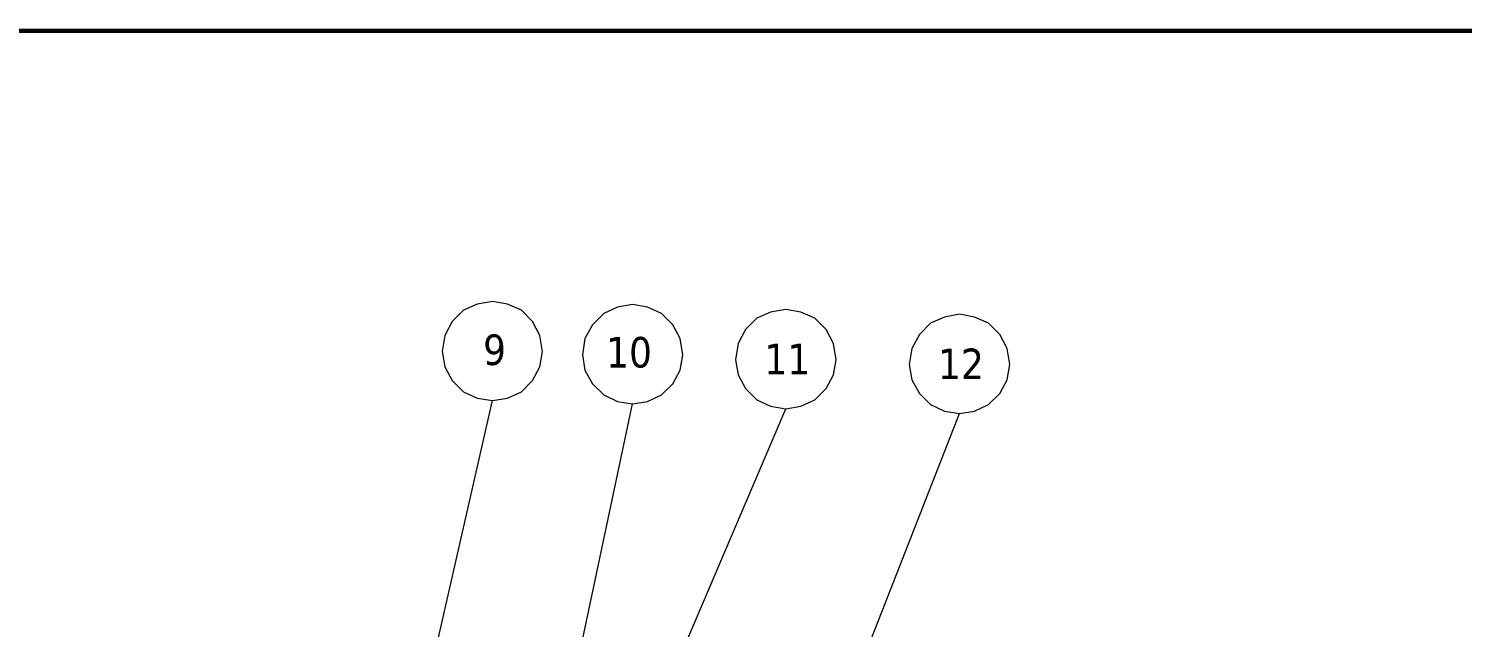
# Model space of a CAD drawing. Header units: millimetres. Extents: x 89051 to 218395, y -330386 to -125649.
# Drawn here: x 92157 to 93919, y -132357 to -131621 of the extents above; entities that cross this region are included whole.
import ezdxf

# ---------------------------------------------------------------- set-up
doc = ezdxf.new("R2010")
doc.units = ezdxf.units.MM
doc.header["$LTSCALE"] = 13
doc.layers.add('1', color=4, linetype='Continuous')
doc.layers.add('铁心', color=3, linetype='Continuous', lineweight=0)
doc.styles.add('Tahoma$001', font='tahoma.ttf', dxfattribs={"height": 2.159784})

msp = doc.modelspace()

# ---------------------------------------------------------------- linework, layer by layer
at = {"layer": '1', "color": 0, "lineweight": 40, "const_width": 5.53}
msp.add_lwpolyline([(89461.81, -135980.8), (95524.09, -135980.8), (95524.09, -131623.54), (89461.81, -131623.54), (89461.81, -135980.8)], dxfattribs=at)
at = {"layer": '铁心'}
for points in [[(92788.52, -132018.05), (92785.21, -131998.17), (92776.18, -131981.01), (92762.32, -131967.15), (92745.15, -131959.62), (92726.78, -131956.31), (92708.11, -131959.62), (92691.24, -131967.15), (92677.39, -131981.01), (92668.05, -131998.17), (92665.04, -132018.05), (92668.05, -132036.73), (92677.39, -132053.59), (92691.24, -132067.45), (92708.11, -132075.28), (92726.78, -132078.29), (92745.15, -132075.28), (92762.32, -132067.45), (92776.18, -132053.59), (92785.21, -132036.73)], [(92960.84, -132021.97), (92957.53, -132002.09), (92948.49, -131984.92), (92934.64, -131971.06), (92917.47, -131963.53), (92899.1, -131960.22), (92880.42, -131963.53), (92863.56, -131971.06), (92849.7, -131984.92), (92840.37, -132002.09), (92837.35, -132021.97), (92840.37, -132040.64), (92849.7, -132057.51), (92863.56, -132071.36), (92880.42, -132079.19), (92899.1, -132082.2), (92917.47, -132079.19), (92934.64, -132071.36), (92948.49, -132057.51), (92957.53, -132040.64)], [(93149.26, -132027.97), (93145.94, -132008.1), (93136.91, -131990.93), (93123.05, -131977.07), (93105.89, -131969.54), (93087.51, -131966.23), (93068.84, -131969.54), (93051.97, -131977.07), (93038.12, -131990.93), (93028.78, -132008.1), (93025.77, -132027.97), (93028.78, -132046.65), (93038.12, -132063.51), (93051.97, -132077.37), (93068.84, -132085.2), (93087.51, -132088.21), (93105.89, -132085.2), (93123.05, -132077.37), (93136.91, -132063.51), (93145.94, -132046.65)], [(93362.81, -132033.88), (93359.5, -132014), (93350.46, -131996.83), (93336.61, -131982.98), (93319.44, -131975.45), (93301.07, -131972.13), (93282.4, -131975.45), (93265.53, -131982.98), (93251.67, -131996.83), (93242.34, -132014), (93239.33, -132033.88), (93242.34, -132052.55), (93251.67, -132069.42), (93265.53, -132083.27), (93282.4, -132091.1), (93301.07, -132094.11), (93319.44, -132091.1), (93336.61, -132083.27), (93350.46, -132069.42), (93359.5, -132052.55)]]:
    msp.add_lwpolyline(points, close=True, dxfattribs=at)
for points in [[(92553.77, -132837.98), (92726.78, -132078.29), (92726.78, -132078.29)], [(92703.93, -132987.94), (93087.51, -132088.21), (93087.51, -132088.21)], [(92718.49, -132934.51), (92899.1, -132082.2), (92899.1, -132082.2)], [(92878.93, -133173.15), (93301.07, -132094.11), (93301.07, -132094.11)]]:
    msp.add_lwpolyline(points, dxfattribs=at)

# ---------------------------------------------------------------- texts
at = {"layer": '铁心', "style": 'Tahoma$001'}
for s, height, p in [('9', 37.59, (92715.26, -132034.49)), ('10', 37.589, (92866.49, -132037.59)), ('11', 37.589, (93061.03, -132045.98)), ('12', 37.589, (93274.59, -132051.89))]:
    msp.add_text(s, height=height, dxfattribs=at).set_placement(p)

doc.saveas('drawing.dxf')
